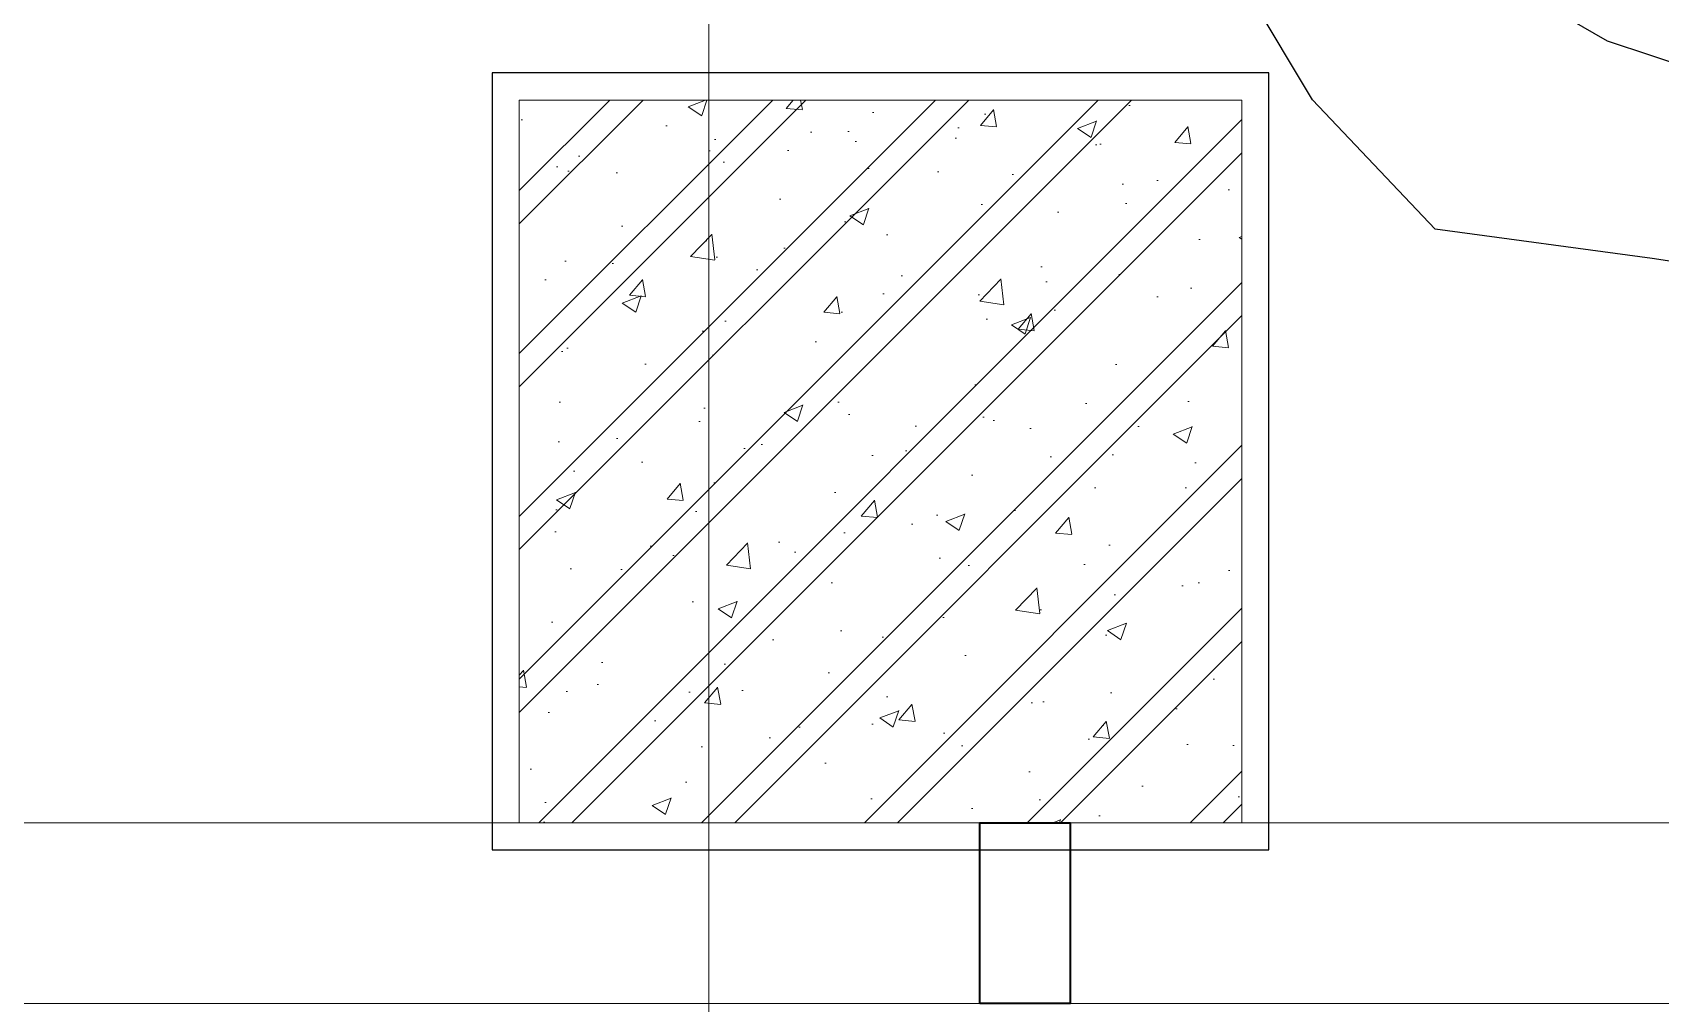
# Model space of a CAD drawing. Header units: millimetres. Extents: x -343543 to 400519, y -115663 to 104219.
# Drawn here: x -165508 to -164606, y -100 to 437 of the extents above; entities that cross this region are included whole.
import ezdxf
from ezdxf.xclip import XClip

# ---------------------------------------------------------------- set-up
doc = ezdxf.new("R2010")
doc.units = ezdxf.units.MM
doc.header["$XCLIPFRAME"] = 0
doc.linetypes.add('XREF MAT BANG TUONG XAY$0$CENTER', pattern=[50.800000000000004, 31.75, -6.35, 6.35, -6.35])
doc.layers.get('0').update_dxf_attribs({"color": 231, "lineweight": 0})
for name, color, linetype, lineweight in [('A-PATT', 252, 'Continuous', 9), ('A-SYMBOLS', 10, 'Continuous', 13), ('XREF MAT BANG TUONG XAY$0$01.Xref _MB T1$0$A-DOOR', 8, 'Continuous', 9), ('XREF MAT BANG TUONG XAY$0$01.Xref _MB T1$0$A-WALL', 8, 'Continuous', 35), ('XREF MAT BANG TUONG XAY$0$A-GRID', 8, 'XREF MAT BANG TUONG XAY$0$CENTER', 15), ('XREF MAT BANG TUONG XAY$0$xref_IKIGAI_Cot$0$A-FNSH', 8, 'Continuous', 9), ('XREF MAT BANG TUONG XAY$0$xref_IKIGAI_Cot$0$A-PATT', 8, 'Continuous', 5)]:
    doc.layers.add(name, color=color, linetype=linetype, lineweight=lineweight)
doc.layers.add('XREF MAT BANG NOI THAT$0$FF-Plants', color=8, linetype='Continuous')
doc.layers.add('XREF MAT BANG TUONG XAY$0$A-FNSH', color=8, linetype='Continuous')

# ---------------------------------------------------------------- blocks, each defined once
blk = doc.blocks.new('XREF MAT BANG TUONG XAY$0$00.xref_IKIGAI_Truc')
at = {"layer": 'XREF MAT BANG TUONG XAY$0$A-GRID', "color": 8, "ltscale": 20}
for points in [[(16200, -3895.000007497932), (16200, 22641.72244639101)], [(-2907.525181142613, 0), (42750.0013740146, 0)]]:
    blk.add_lwpolyline(points, dxfattribs=at)
blk = doc.blocks.new('XREF MAT BANG TUONG XAY$0$xref_IKIGAI_Cot')
at = {"layer": 'XREF MAT BANG TUONG XAY$0$xref_IKIGAI_Cot$0$A-PATT'}
h = blk.add_hatch(dxfattribs=at)
h.set_pattern_fill('BT-01', color=8, scale=15, pattern_type=2)
h.set_pattern_definition([(49.99999999999999, (16274.99954158868, 180.0024391418565), (107.589027390113, -9.412820247389266), [11.25, -123.75]), (355, (16274.99954158868, 180.0024391418565), (-20.81270004195, 112.8288200550018), [9, -99]), (100.4514, (16283.96529358868, 179.2180381418565), (86.77640725710323, 103.415931309143), [9.5610285, -105.1713168]), (46.18420000000001, (16274.99954158868, 210.0024391418565), (160.0861572938467, -24.82785214935271), [16.875, -185.625]), (96.6356, (16288.34005333868, 207.9334430918565), (140.1994058323055, 146.1176806350663), [14.3415432, -157.75695]), (351.1842, (16274.99954158868, 210.0024391418565), (140.1992917700441, 146.1177901387987), [13.5, -148.5]), (21, (16289.99954158868, 202.5024391418565), (89.53605781776925, -60.39283359980082), [11.25, -123.75]), (326.0000000000001, (16289.99954158868, 202.5024391418565), (36.49729978823726, 108.772506757028), [9, -99]), (71.4514, (16297.46087653868, 197.4696982418565), (126.0333942872235, 48.37957450649286), [9.5610285, -105.1713168]), (37.50000000000001, (16274.99954158868, 180.0024391418565), (1.8239782975936, 49.93407807469672), [0, -97.8, 0, -100.5, 0, -99.375]), (7.499999999999999, (16274.99954158868, 180.0024391418565), (39.46043061632229, 59.16175678235403), [0, -57.3, 0, -95.55, 0, -37.875]), (327.5, (16241.54954158868, 180.0024391418565), (80.07336542586135, -3.383230760156963), [0, -37.5, 0, -117, 0, -155.25]), (317.5, (16226.54954158868, 180.0024391418565), (87.47792540135794, 15.01574734984766), [0, -48.75, 0, -77.69999999999999, 0, -110.25]), (45, (16274.99954158868, 180.0024391418565), (-45.07805730064241, 45.07805730064241), []), (45, (16274.99954158868, 198.3774391418565), (-45.07805730064241, 45.07805730064241), [])])
h.paths.add_polyline_path([(16094.99954158868, 0.002439141855575144), (16494.99954158868, 0.002439141856484639), (16494.99954158868, 400.0024391418565), (16094.99954158868, 400.0024391418556)])
at = {"layer": 'XREF MAT BANG TUONG XAY$0$A-GRID', "color": 8, "ltscale": 20}
for points in [[(16200, -3895.000007497932), (16200, 22641.72244639101)], [(-2907.525181142613, 0), (42750.0013740146, 0)]]:
    blk.add_lwpolyline(points, dxfattribs=at)
at = {"layer": 'XREF MAT BANG TUONG XAY$0$xref_IKIGAI_Cot$0$A-FNSH', "color": 8}
blk.add_lwpolyline([(16094.99954158868, 0.002439141855575144), (16494.99954158868, 0.002439141856484639), (16494.99954158868, 400.0024391418565), (16094.99954158868, 400.0024391418556)], close=True, dxfattribs=at)
blk = doc.blocks.new('XREF MAT BANG NOI THAT$0$YLD.Studio-03-187')
at = {"layer": 'XREF MAT BANG NOI THAT$0$FF-Plants', "color": 8}
for p, q in [((-597.5081467154159, -602.2553387166554), (-662.0642808519842, -494.2870071283032)), ((-544.9143756461708, -505.8410207223606), (-434.28030978881, -569.6429564919272)), ((-434.28030978881, -569.6429564919272), (-302.9880663151089, -612.9337730187908)), ((-529.6582454070849, -673.8060512453958), (-597.5081467154159, -602.2553387166554)), ((-409.3578542078321, -690.1263985980186), (-529.6582454070849, -673.8060512453958)), ((-249.4943718413633, -714.5229153546279), (-409.3578542078321, -690.1263985980186))]:
    blk.add_line(p, q, dxfattribs=at)
blk = doc.blocks.new('XREF MAT BANG NOI THAT')
at = {"color": 8}
blk.add_blockref('XREF MAT BANG NOI THAT$0$YLD.Studio-03-187', (17131.71175129629, 1002.342532528754), dxfattribs=at)
blk = doc.blocks.new('01.Xref _MB T1')
at = {"color": 8}
blk.add_lwpolyline([(39999.98286495637, 2999.999971648669), (40000.00011983114, 19400.00000088175), (-0.0001133780606323853, 19399.99891031675), (0.000109863918623887, 2999.999971648669), (8394.990727505367, 2999.999903546392), (8394.990727505367, -99.99995756214776), (31605.0109035246, -99.99952292154558), (31605.0109035246, 3000.000348937985)], close=True, dxfattribs=at)
at = {"layer": 'XREF MAT BANG TUONG XAY$0$01.Xref _MB T1$0$A-DOOR', "color": 8, "transparency": 33554687}
for points in [[(8294.990726998953, 1349.999989249009), (8294.990726827124, -99.99988932421184), (19999.99988919019, -99.99999983023736)], [(8394.990727549128, 1349.999989249009), (8394.990726827124, 0.0001106757881643716), (19999.99988919019, 1.697626430541277e-07)]]:
    blk.add_lwpolyline(points, dxfattribs=at)
at = {"layer": 'XREF MAT BANG TUONG XAY$0$01.Xref _MB T1$0$A-WALL', "color": 8}
blk.add_lwpolyline([(16349.99988919019, -100.0000068535737), (16349.99988919019, -6.85357372276485e-06), (16399.99988919019, -6.85357372276485e-06), (16399.99988919019, -100.0000068535737)], close=True, dxfattribs=at)
at = {"layer": 'XREF MAT BANG TUONG XAY$0$A-FNSH', "color": 8}
blk.add_lwpolyline([(16079.99026841581, -14.99757160913941), (16509.99026841581, -14.99757160913941), (16509.99026841581, 415.0024283908642), (16079.99026841581, 415.0024283908642)], close=True, dxfattribs=at)
at = {"color": 8}
blk.add_blockref('XREF MAT BANG TUONG XAY$0$00.xref_IKIGAI_Truc', (0.000109863918623887, 0), dxfattribs=at)
ref = blk.add_blockref('XREF MAT BANG TUONG XAY$0$xref_IKIGAI_Cot', (-0.009273172880057245, -1.075099498848431e-05), dxfattribs=at)
XClip(ref).set_block_clipping_path([(-1610.3425959282936, -2225.6693134198044), (41829.12952086335, 21555.881957526355)])
at = {"layer": 'A-PATT', "color": 8}
blk.add_blockref('XREF MAT BANG NOI THAT', (0, 0), dxfattribs=at)

msp = doc.modelspace()

# ---------------------------------------------------------------- block references
at = {"layer": 'A-SYMBOLS'}
msp.add_blockref('01.Xref _MB T1', (-181333.0754867629, 2.91038304567337e-11), dxfattribs=at)

doc.saveas('drawing.dxf')
